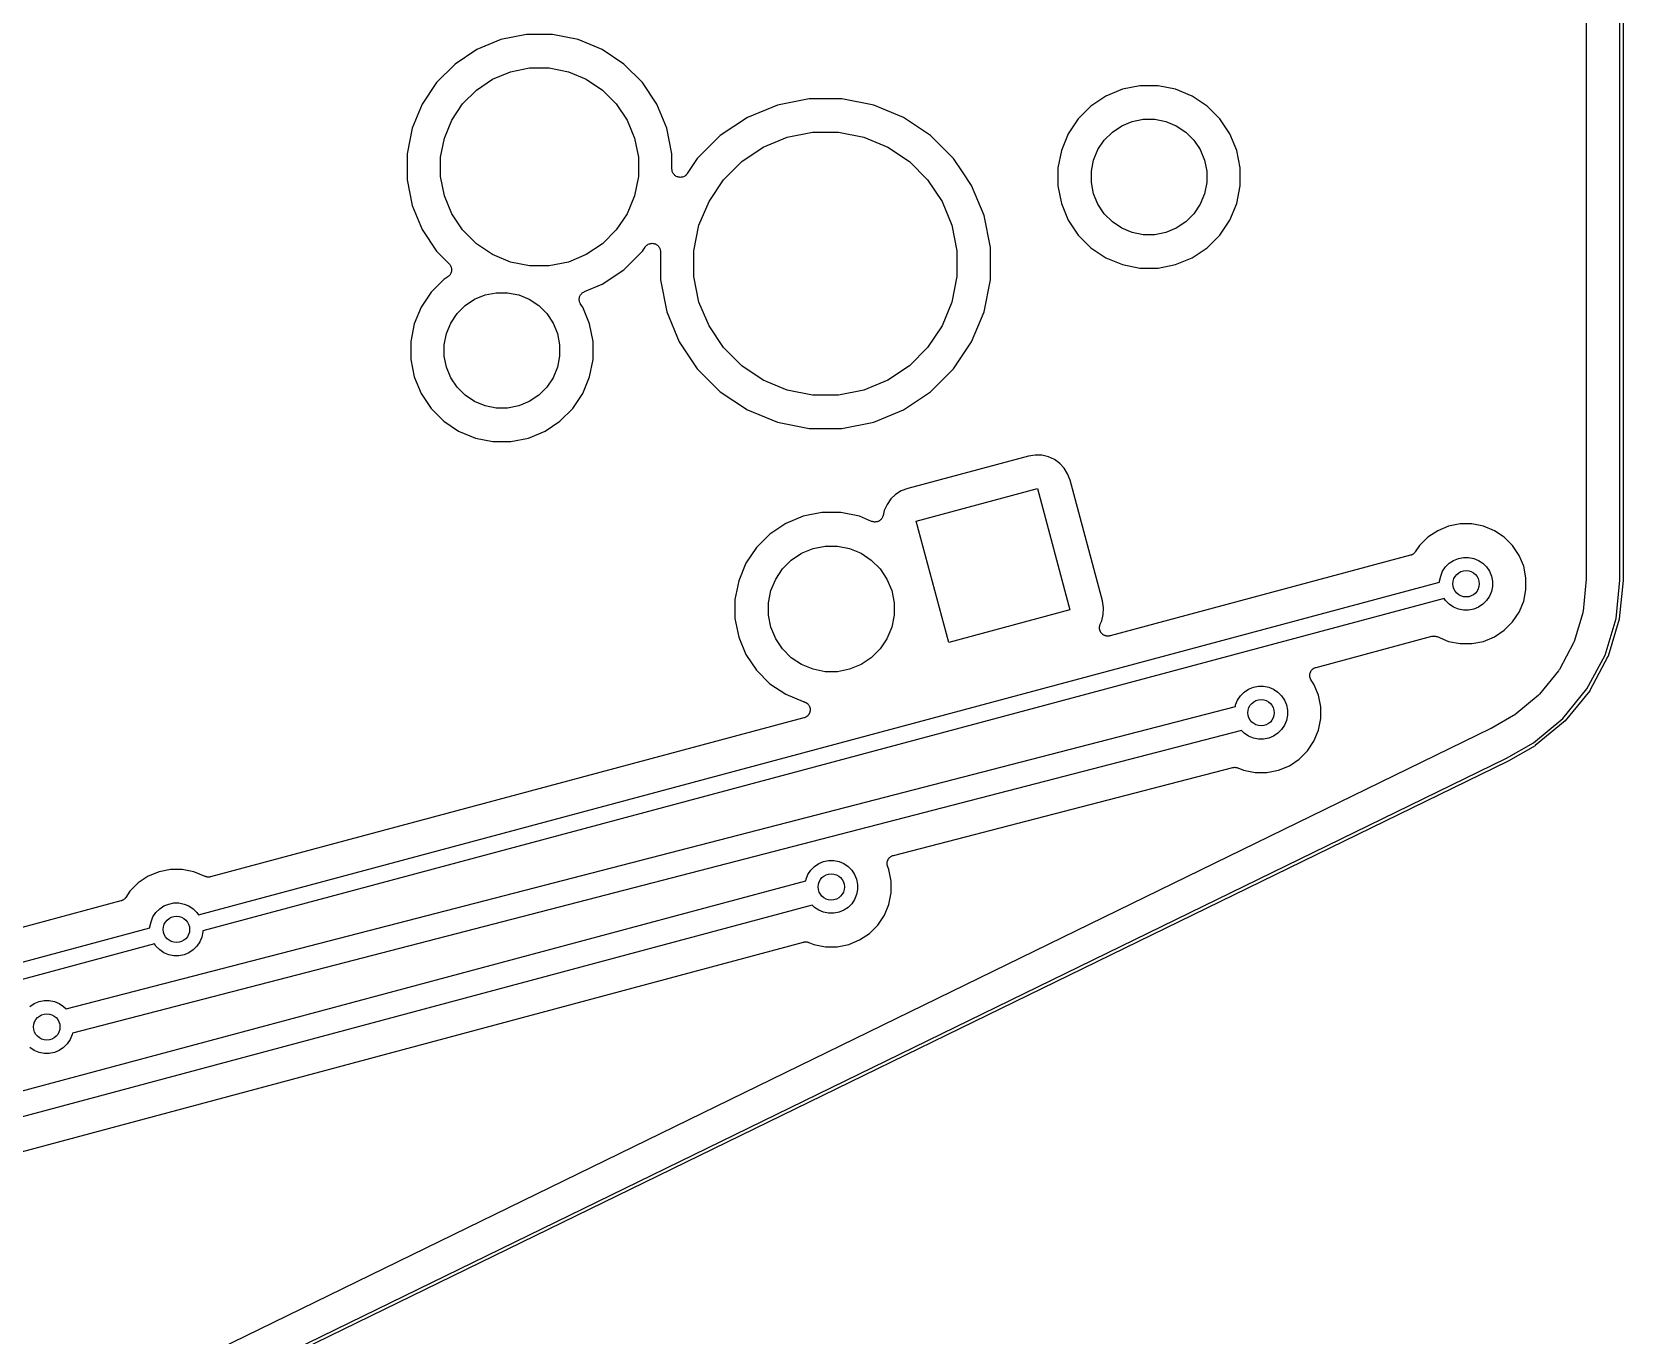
# Model space of a CAD drawing. Extents: x 0.5 to 11.2, y -6.4 to -1.8.
# Drawn here: x 10.249 to 11.199, y -4.604 to -3.826 of the extents above; entities that cross this region are included whole.
import ezdxf

# ---------------------------------------------------------------- set-up
doc = ezdxf.new("R2010")
doc.units = 0
doc.header["$MEASUREMENT"] = 0
doc.layers.add('BLACK', color=7, linetype='CONTINUOUS')

msp = doc.modelspace()

# ---------------------------------------------------------------- linework, layer by layer
at = {"layer": 'BLACK', "linetype": 'CONTINUOUS'}
for p, q in [((11.1771, -2.06749), (11.1771, -4.15216)), ((11.1971, -4.15338), (11.1971, -2.06693)), ((11.1991, -2.06688), (11.1991, -4.15348)), ((10.5443, -3.82755), (10.529, -3.83059)), ((10.5598, -3.82755), (10.5443, -3.82755)), ((10.5751, -3.83059), (10.5598, -3.82755)), ((10.5146, -3.83655), (10.5017, -3.8452)), ((10.529, -3.83059), (10.5146, -3.83655)), ((10.5895, -3.83655), (10.5751, -3.83059)), ((10.6024, -3.8452), (10.5895, -3.83655)), ((10.5017, -3.8452), (10.4906, -3.85621)), ((10.5348, -3.84982), (10.5462, -3.84755)), ((10.5462, -3.84755), (10.5579, -3.84755)), ((10.5579, -3.84755), (10.5693, -3.84982)), ((10.6135, -3.85621), (10.6024, -3.8452)), ((10.4906, -3.85621), (10.482, -3.86916)), ((10.5144, -3.86074), (10.5241, -3.85427)), ((10.5241, -3.85427), (10.5348, -3.84982)), ((10.5693, -3.84982), (10.58, -3.85427)), ((10.58, -3.85427), (10.5897, -3.86074)), ((10.6221, -3.86916), (10.6135, -3.85621)), ((10.5062, -3.86896), (10.5144, -3.86074)), ((10.5897, -3.86074), (10.5979, -3.86896)), ((10.7131, -3.86588), (10.6941, -3.86966)), ((10.7325, -3.86588), (10.7131, -3.86588)), ((10.7516, -3.86966), (10.7325, -3.86588)), ((10.8902, -3.86436), (10.8813, -3.87032)), ((10.9001, -3.86026), (10.8902, -3.86436)), ((10.9106, -3.85816), (10.9001, -3.86026)), ((10.9214, -3.85816), (10.9106, -3.85816)), ((10.9319, -3.86026), (10.9214, -3.85816)), ((10.9418, -3.86436), (10.9319, -3.86026)), ((10.9507, -3.87032), (10.9418, -3.86436)), ((10.482, -3.86916), (10.476, -3.88355)), ((10.4997, -3.87863), (10.5062, -3.86896)), ((10.5979, -3.86896), (10.6044, -3.87863)), ((10.6281, -3.88355), (10.6221, -3.86916)), ((10.6941, -3.86966), (10.6762, -3.87709)), ((10.7695, -3.87709), (10.7516, -3.86966)), ((10.8813, -3.87032), (10.8737, -3.8779)), ((10.9583, -3.8779), (10.9507, -3.87032)), ((10.476, -3.88355), (10.473, -3.89882)), ((10.4953, -3.88938), (10.4997, -3.87863)), ((10.6044, -3.87863), (10.6088, -3.88938)), ((10.6311, -3.89882), (10.6281, -3.88355)), ((10.6762, -3.87709), (10.66, -3.88787)), ((10.6999, -3.88889), (10.7151, -3.88588)), ((10.7151, -3.88588), (10.7306, -3.88588)), ((10.7306, -3.88588), (10.7457, -3.88889)), ((10.7856, -3.88787), (10.7695, -3.87709)), ((10.8737, -3.8779), (10.8678, -3.88682)), ((10.8893, -3.89065), (10.8941, -3.88586)), ((10.8941, -3.88586), (10.8997, -3.88209)), ((10.8997, -3.88209), (10.906, -3.87949)), ((10.906, -3.87949), (10.9126, -3.87816)), ((10.9126, -3.87816), (10.9194, -3.87816)), ((10.9194, -3.87816), (10.9261, -3.87949)), ((10.9261, -3.87949), (10.9323, -3.88209)), ((10.9323, -3.88209), (10.938, -3.88586)), ((10.938, -3.88586), (10.9428, -3.89065)), ((10.9643, -3.88682), (10.9583, -3.8779)), ((10.493, -3.90079), (10.4953, -3.88938)), ((10.6088, -3.88938), (10.6111, -3.90079)), ((10.66, -3.88787), (10.6463, -3.90159)), ((10.6728, -3.9034), (10.6856, -3.89481)), ((10.6856, -3.89481), (10.6999, -3.88889)), ((10.7457, -3.88889), (10.76, -3.89481)), ((10.76, -3.89481), (10.7729, -3.9034)), ((10.7993, -3.90159), (10.7856, -3.88787)), ((10.8678, -3.88682), (10.8637, -3.89673)), ((10.8855, -3.8963), (10.8893, -3.89065)), ((10.9428, -3.89065), (10.9465, -3.8963)), ((10.9684, -3.89673), (10.9643, -3.88682)), ((10.473, -3.89882), (10.473, -3.91439)), ((10.493, -3.91242), (10.493, -3.90079)), ((10.6111, -3.90079), (10.6111, -3.91242)), ((10.6311, -3.90786), (10.6311, -3.89882)), ((10.6463, -3.90159), (10.6403, -3.91064)), ((10.6619, -3.91434), (10.6728, -3.9034)), ((10.7729, -3.9034), (10.7838, -3.91434)), ((10.8046, -3.90953), (10.7993, -3.90159)), ((10.8637, -3.89673), (10.8616, -3.90725)), ((10.8816, -3.90922), (10.8829, -3.90257)), ((10.8829, -3.90257), (10.8855, -3.8963)), ((10.9465, -3.8963), (10.9491, -3.90257)), ((10.9491, -3.90257), (10.9505, -3.90922)), ((10.9705, -3.90725), (10.9684, -3.89673)), ((10.473, -3.91439), (10.476, -3.92967)), ((10.4953, -3.92383), (10.493, -3.91242)), ((10.6111, -3.91242), (10.6088, -3.92383)), ((10.6312, -3.90834), (10.6311, -3.90786)), ((10.6312, -3.90882), (10.6312, -3.90834)), ((10.6312, -3.90883), (10.6312, -3.90882)), ((10.6313, -3.90929), (10.6312, -3.90883)), ((10.6312, -3.90883), (10.6312, -3.90883)), ((10.6315, -3.90975), (10.6313, -3.90929)), ((10.6315, -3.90976), (10.6315, -3.90975)), ((10.6315, -3.90977), (10.6315, -3.90976)), ((10.6317, -3.91019), (10.6315, -3.90977)), ((10.6319, -3.91062), (10.6317, -3.91019)), ((10.6319, -3.91063), (10.6319, -3.91062)), ((10.6319, -3.91062), (10.6319, -3.91062)), ((10.6322, -3.911), (10.6319, -3.91063)), ((10.6326, -3.91138), (10.6322, -3.911)), ((10.6329, -3.91169), (10.6326, -3.91138)), ((10.6326, -3.91138), (10.6326, -3.91138)), ((10.6326, -3.91138), (10.6326, -3.91138)), ((10.6333, -3.912), (10.6329, -3.91169)), ((10.6333, -3.91201), (10.6333, -3.912)), ((10.6333, -3.912), (10.6333, -3.912)), ((10.6337, -3.91224), (10.6333, -3.91201)), ((10.6342, -3.91247), (10.6337, -3.91224)), ((10.6346, -3.91262), (10.6342, -3.91247)), ((10.6342, -3.91247), (10.6342, -3.91247)), ((10.6342, -3.91247), (10.6342, -3.91247)), ((10.6351, -3.91276), (10.6346, -3.91262)), ((10.6356, -3.91281), (10.6351, -3.91276)), ((10.6351, -3.91276), (10.6351, -3.91276)), ((10.6351, -3.91276), (10.6351, -3.91276)), ((10.6361, -3.91286), (10.6356, -3.91281)), ((10.6366, -3.91282), (10.6361, -3.91286)), ((10.6361, -3.91286), (10.6361, -3.91286)), ((10.6361, -3.91286), (10.6361, -3.91286)), ((10.637, -3.91278), (10.6366, -3.91282)), ((10.6375, -3.91264), (10.637, -3.91277)), ((10.637, -3.91277), (10.637, -3.91277)), ((10.637, -3.91277), (10.637, -3.91278)), ((10.638, -3.9125), (10.6375, -3.91264)), ((10.6384, -3.91227), (10.638, -3.9125)), ((10.638, -3.9125), (10.638, -3.9125)), ((10.638, -3.9125), (10.638, -3.9125)), ((10.6388, -3.91205), (10.6384, -3.91227)), ((10.6392, -3.91174), (10.6388, -3.91205)), ((10.6388, -3.91205), (10.6388, -3.91205)), ((10.6388, -3.91205), (10.6388, -3.91205)), ((10.6396, -3.91144), (10.6392, -3.91174)), ((10.6399, -3.91107), (10.6396, -3.91143)), ((10.6396, -3.91143), (10.6396, -3.91144)), ((10.6396, -3.91144), (10.6396, -3.91144)), ((10.6402, -3.9107), (10.6399, -3.91107)), ((10.6403, -3.91064), (10.6402, -3.91069)), ((10.6402, -3.91069), (10.6402, -3.91069)), ((10.6402, -3.91069), (10.6402, -3.91069)), ((10.6402, -3.91069), (10.6402, -3.9107)), ((10.6533, -3.92719), (10.6619, -3.91434)), ((10.7838, -3.91434), (10.7924, -3.92719)), ((10.8046, -3.90954), (10.8046, -3.90953)), ((10.8101, -3.91772), (10.8046, -3.90954)), ((10.8616, -3.90725), (10.8616, -3.91798)), ((10.8816, -3.91601), (10.8816, -3.90922)), ((10.9505, -3.90922), (10.9505, -3.91601)), ((10.9705, -3.91798), (10.9705, -3.90725)), ((10.4997, -3.93458), (10.4953, -3.92383)), ((10.6088, -3.92383), (10.6044, -3.93458)), ((10.8175, -3.93565), (10.8101, -3.91772)), ((10.8616, -3.91798), (10.8637, -3.9285)), ((10.8829, -3.92266), (10.8816, -3.91601)), ((10.8855, -3.92893), (10.8829, -3.92266)), ((10.9491, -3.92266), (10.9465, -3.92893)), ((10.9505, -3.91601), (10.9491, -3.92266)), ((10.9684, -3.9285), (10.9705, -3.91798)), ((10.476, -3.92967), (10.482, -3.94405)), ((10.6473, -3.94148), (10.6533, -3.92719)), ((10.7924, -3.92719), (10.7983, -3.94148)), ((10.8637, -3.9285), (10.8678, -3.9384)), ((10.8893, -3.93457), (10.8855, -3.92893)), ((10.9465, -3.92893), (10.9428, -3.93457)), ((10.9643, -3.9384), (10.9684, -3.9285)), ((10.5062, -3.94425), (10.4997, -3.93458)), ((10.6044, -3.93458), (10.5979, -3.94425)), ((10.6443, -3.95665), (10.6473, -3.94148)), ((10.7983, -3.94148), (10.8013, -3.95665)), ((10.8213, -3.95468), (10.8175, -3.93565)), ((10.8678, -3.9384), (10.8737, -3.94732)), ((10.8941, -3.93937), (10.8893, -3.93457)), ((10.8997, -3.94314), (10.8941, -3.93937)), ((10.938, -3.93937), (10.9323, -3.94314)), ((10.9428, -3.93457), (10.938, -3.93937)), ((10.9583, -3.94732), (10.9643, -3.9384)), ((10.482, -3.94405), (10.4906, -3.957)), ((10.5144, -3.95248), (10.5062, -3.94425)), ((10.5241, -3.95894), (10.5144, -3.95248)), ((10.5897, -3.95248), (10.58, -3.95894)), ((10.5979, -3.94425), (10.5897, -3.95248)), ((10.6175, -3.95258), (10.6179, -3.95245)), ((10.6179, -3.95245), (10.6184, -3.95231)), ((10.6184, -3.95231), (10.6189, -3.95227)), ((10.6184, -3.95231), (10.6184, -3.95231)), ((10.6184, -3.95231), (10.6184, -3.95231)), ((10.6189, -3.95227), (10.6194, -3.95222)), ((10.6194, -3.95222), (10.6194, -3.95223)), ((10.6194, -3.95223), (10.6194, -3.95223)), ((10.6194, -3.95223), (10.6199, -3.95228)), ((10.6199, -3.95228), (10.6203, -3.95233)), ((10.6203, -3.95233), (10.6203, -3.95233)), ((10.6203, -3.95233), (10.6203, -3.95233)), ((10.6203, -3.95233), (10.6208, -3.95247)), ((10.6208, -3.95247), (10.6213, -3.95262)), ((10.8737, -3.94732), (10.8813, -3.95491)), ((10.906, -3.94574), (10.8997, -3.94314)), ((10.9126, -3.94706), (10.906, -3.94574)), ((10.9194, -3.94706), (10.9126, -3.94706)), ((10.9261, -3.94574), (10.9194, -3.94706)), ((10.9323, -3.94314), (10.9261, -3.94574)), ((10.9507, -3.95491), (10.9583, -3.94732)), ((10.4906, -3.957), (10.4982, -3.96451)), ((10.5348, -3.96339), (10.5241, -3.95894)), ((10.58, -3.95894), (10.5693, -3.96339)), ((10.6024, -3.96801), (10.6135, -3.957)), ((10.6135, -3.957), (10.6152, -3.95445)), ((10.6152, -3.95439), (10.6155, -3.95401)), ((10.6152, -3.9544), (10.6152, -3.95439)), ((10.6152, -3.95445), (10.6152, -3.9544)), ((10.6152, -3.9544), (10.6152, -3.9544)), ((10.6152, -3.9544), (10.6152, -3.9544)), ((10.6155, -3.95401), (10.6158, -3.95365)), ((10.6158, -3.95364), (10.6162, -3.95334)), ((10.6158, -3.95365), (10.6158, -3.95364)), ((10.6158, -3.95365), (10.6158, -3.95365)), ((10.6162, -3.95334), (10.6166, -3.95304)), ((10.6166, -3.95303), (10.617, -3.95281)), ((10.6166, -3.95304), (10.6166, -3.95303)), ((10.6166, -3.95304), (10.6166, -3.95304)), ((10.617, -3.95281), (10.6175, -3.95259)), ((10.6175, -3.95259), (10.6175, -3.95258)), ((10.6175, -3.95259), (10.6175, -3.95259)), ((10.6213, -3.95262), (10.6213, -3.95262)), ((10.6213, -3.95262), (10.6213, -3.95262)), ((10.6213, -3.95262), (10.6217, -3.95285)), ((10.6217, -3.95285), (10.6221, -3.95308)), ((10.6221, -3.95308), (10.6221, -3.95308)), ((10.6221, -3.95308), (10.6221, -3.95309)), ((10.6221, -3.95309), (10.6225, -3.95339)), ((10.6225, -3.95339), (10.6229, -3.9537)), ((10.6229, -3.9537), (10.6229, -3.95371)), ((10.6229, -3.95371), (10.6229, -3.95371)), ((10.6229, -3.95371), (10.6232, -3.95408)), ((10.6232, -3.95408), (10.6235, -3.95446)), ((10.6235, -3.95446), (10.6235, -3.95446)), ((10.6235, -3.95446), (10.6235, -3.95447)), ((10.6235, -3.95447), (10.6237, -3.95489)), ((10.6237, -3.95489), (10.6239, -3.95532)), ((10.6239, -3.95532), (10.624, -3.95533)), ((10.624, -3.95533), (10.624, -3.95533)), ((10.624, -3.95533), (10.6241, -3.95579)), ((10.6241, -3.95579), (10.6242, -3.95625)), ((10.6242, -3.95625), (10.6242, -3.95626)), ((10.6242, -3.95626), (10.6242, -3.95627)), ((10.6242, -3.95627), (10.6243, -3.95675)), ((10.6243, -3.95675), (10.6243, -3.95722)), ((10.6243, -3.95722), (10.6243, -3.97408)), ((10.6443, -3.97211), (10.6443, -3.95665)), ((10.8013, -3.95665), (10.8013, -3.97211)), ((10.8213, -3.97408), (10.8213, -3.95468)), ((10.8813, -3.95491), (10.8902, -3.96087)), ((10.8902, -3.96087), (10.9001, -3.96497)), ((10.9319, -3.96497), (10.9418, -3.96087)), ((10.9418, -3.96087), (10.9507, -3.95491)), ((10.4982, -3.96451), (10.4982, -3.96454)), ((10.4982, -3.96454), (10.4982, -3.96454)), ((10.4982, -3.96454), (10.4982, -3.96454)), ((10.4982, -3.96454), (10.4982, -3.96456)), ((10.4982, -3.96456), (10.4985, -3.96493)), ((10.4985, -3.97121), (10.4982, -3.97158)), ((10.4985, -3.96493), (10.4988, -3.96529)), ((10.4988, -3.97085), (10.4985, -3.97121)), ((10.4988, -3.96529), (10.4988, -3.96531)), ((10.4988, -3.96531), (10.4988, -3.96532)), ((10.4988, -3.96532), (10.499, -3.96574)), ((10.499, -3.97041), (10.4988, -3.97083)), ((10.4988, -3.97083), (10.4988, -3.97084)), ((10.4988, -3.97084), (10.4988, -3.97085)), ((10.499, -3.96574), (10.4992, -3.96616)), ((10.4992, -3.97), (10.499, -3.97041)), ((10.4992, -3.96616), (10.4993, -3.96617)), ((10.4994, -3.96951), (10.4992, -3.96997)), ((10.4992, -3.96997), (10.4992, -3.96998)), ((10.4992, -3.96998), (10.4992, -3.97)), ((10.4993, -3.96617), (10.4993, -3.96619)), ((10.4993, -3.96619), (10.4994, -3.96664)), ((10.4994, -3.96664), (10.4995, -3.96709)), ((10.4995, -3.96907), (10.4994, -3.96951)), ((10.4995, -3.96709), (10.4995, -3.96711)), ((10.4995, -3.96711), (10.4995, -3.96712)), ((10.4995, -3.96712), (10.4996, -3.96759)), ((10.4996, -3.96856), (10.4995, -3.96904)), ((10.4995, -3.96904), (10.4995, -3.96905)), ((10.4995, -3.96905), (10.4995, -3.96907)), ((10.4996, -3.96759), (10.4996, -3.96807)), ((10.4996, -3.96807), (10.4996, -3.96808)), ((10.4996, -3.96808), (10.4996, -3.9681)), ((10.4996, -3.9681), (10.4996, -3.96856)), ((10.5462, -3.96566), (10.5348, -3.96339)), ((10.5579, -3.96566), (10.5462, -3.96566)), ((10.5693, -3.96339), (10.5579, -3.96566)), ((10.5895, -3.97667), (10.6024, -3.96801)), ((10.9001, -3.96497), (10.9106, -3.96706)), ((10.9106, -3.96706), (10.9214, -3.96706)), ((10.9214, -3.96706), (10.9319, -3.96497)), ((10.4949, -3.97385), (10.4873, -3.98143)), ((10.4974, -3.9722), (10.4949, -3.97385)), ((10.4978, -3.9719), (10.4974, -3.9722)), ((10.4981, -3.9716), (10.4978, -3.9719)), ((10.4982, -3.97158), (10.4981, -3.97159)), ((10.4981, -3.97159), (10.4981, -3.9716)), ((10.5785, -3.98129), (10.5789, -3.98107)), ((10.5789, -3.98107), (10.5895, -3.97667)), ((10.6243, -3.97408), (10.6281, -3.99311)), ((10.6473, -3.98727), (10.6443, -3.97211)), ((10.8013, -3.97211), (10.7983, -3.98727)), ((10.8175, -3.99311), (10.8213, -3.97408)), ((10.4814, -3.99035), (10.4773, -4.00026)), ((10.4873, -3.98143), (10.4814, -3.99035)), ((10.5029, -3.99418), (10.5077, -3.98938)), ((10.5077, -3.98938), (10.5133, -3.98561)), ((10.5133, -3.98561), (10.5196, -3.98302)), ((10.5196, -3.98302), (10.5262, -3.98169)), ((10.5262, -3.98169), (10.533, -3.98169)), ((10.533, -3.98169), (10.5397, -3.98302)), ((10.5397, -3.98302), (10.546, -3.98561)), ((10.546, -3.98561), (10.5516, -3.98938)), ((10.5516, -3.98938), (10.5564, -3.99418)), ((10.5758, -3.98516), (10.5759, -3.98469)), ((10.5758, -3.98563), (10.5758, -3.98516)), ((10.5758, -3.98564), (10.5758, -3.98563)), ((10.5758, -3.98566), (10.5758, -3.98564)), ((10.5758, -3.98613), (10.5758, -3.98566)), ((10.5759, -3.9866), (10.5758, -3.98613)), ((10.5759, -3.98466), (10.576, -3.98421)), ((10.5759, -3.98467), (10.5759, -3.98466)), ((10.5759, -3.98469), (10.5759, -3.98467)), ((10.5759, -3.98662), (10.5759, -3.9866)), ((10.5759, -3.98663), (10.5759, -3.98662)), ((10.576, -3.98708), (10.5759, -3.98663)), ((10.576, -3.98421), (10.5762, -3.98376)), ((10.5761, -3.98754), (10.576, -3.98708)), ((10.5762, -3.98755), (10.5761, -3.98754)), ((10.5762, -3.98373), (10.5764, -3.98332)), ((10.5762, -3.98374), (10.5762, -3.98373)), ((10.5762, -3.98376), (10.5762, -3.98374)), ((10.5762, -3.98757), (10.5762, -3.98755)), ((10.5764, -3.98798), (10.5762, -3.98757)), ((10.5764, -3.98332), (10.5766, -3.9829)), ((10.5766, -3.98841), (10.5764, -3.98798)), ((10.5766, -3.98289), (10.5767, -3.98287)), ((10.5766, -3.9829), (10.5766, -3.98289)), ((10.5766, -3.98843), (10.5766, -3.98841)), ((10.5766, -3.98846), (10.5766, -3.98843)), ((10.5766, -3.98843), (10.5766, -3.98843)), ((10.5766, -3.98843), (10.5766, -3.98843)), ((10.5779, -3.99035), (10.5766, -3.98846)), ((10.5767, -3.98287), (10.577, -3.98251)), ((10.577, -3.98251), (10.5773, -3.98214)), ((10.5773, -3.98212), (10.5776, -3.98183)), ((10.5773, -3.98213), (10.5773, -3.98212)), ((10.5773, -3.98214), (10.5773, -3.98213)), ((10.5776, -3.98183), (10.578, -3.98153)), ((10.582, -4.00026), (10.5779, -3.99035)), ((10.578, -3.98151), (10.5785, -3.98129)), ((10.578, -3.98152), (10.578, -3.98151)), ((10.578, -3.98153), (10.578, -3.98152)), ((10.6533, -4.00156), (10.6473, -3.98727)), ((10.7983, -3.98727), (10.7924, -4.00156)), ((10.4965, -4.00609), (10.4991, -3.99982)), ((10.4991, -3.99982), (10.5029, -3.99418)), ((10.5564, -3.99418), (10.5602, -3.99982)), ((10.5602, -3.99982), (10.5628, -4.00609)), ((10.6281, -3.99311), (10.6355, -4.01103)), ((10.8101, -4.01103), (10.8175, -3.99311)), ((10.4773, -4.00026), (10.4752, -4.01078)), ((10.4952, -4.01275), (10.4965, -4.00609)), ((10.5628, -4.00609), (10.5641, -4.01275)), ((10.5841, -4.01078), (10.582, -4.00026)), ((10.6619, -4.01442), (10.6533, -4.00156)), ((10.7924, -4.00156), (10.7838, -4.01442)), ((10.4752, -4.01078), (10.4752, -4.0215)), ((10.4952, -4.01953), (10.4952, -4.01275)), ((10.5641, -4.01275), (10.5641, -4.01953)), ((10.5841, -4.0215), (10.5841, -4.01078)), ((10.6355, -4.01103), (10.6463, -4.02717)), ((10.6728, -4.02535), (10.6619, -4.01442)), ((10.7838, -4.01442), (10.7729, -4.02535)), ((10.7993, -4.02717), (10.8101, -4.01103)), ((10.4752, -4.0215), (10.4773, -4.03202)), ((10.4965, -4.02619), (10.4952, -4.01953)), ((10.4991, -4.03246), (10.4965, -4.02619)), ((10.5628, -4.02619), (10.5602, -4.03246)), ((10.5641, -4.01953), (10.5628, -4.02619)), ((10.582, -4.03202), (10.5841, -4.0215)), ((10.6463, -4.02717), (10.66, -4.04089)), ((10.6856, -4.03394), (10.6728, -4.02535)), ((10.7729, -4.02535), (10.76, -4.03394)), ((10.7856, -4.04089), (10.7993, -4.02717)), ((10.4773, -4.03202), (10.4814, -4.04193)), ((10.5029, -4.0381), (10.4991, -4.03246)), ((10.5602, -4.03246), (10.5564, -4.0381)), ((10.5779, -4.04193), (10.582, -4.03202)), ((10.6999, -4.03986), (10.6856, -4.03394)), ((10.76, -4.03394), (10.7457, -4.03986)), ((10.4814, -4.04193), (10.4873, -4.05085)), ((10.5077, -4.0429), (10.5029, -4.0381)), ((10.5133, -4.04667), (10.5077, -4.0429)), ((10.5196, -4.04927), (10.5133, -4.04667)), ((10.546, -4.04667), (10.5397, -4.04927)), ((10.5516, -4.0429), (10.546, -4.04667)), ((10.5564, -4.0381), (10.5516, -4.0429)), ((10.5719, -4.05085), (10.5779, -4.04193)), ((10.66, -4.04089), (10.6762, -4.05167)), ((10.7151, -4.04288), (10.6999, -4.03986)), ((10.7306, -4.04288), (10.7151, -4.04288)), ((10.7457, -4.03986), (10.7306, -4.04288)), ((10.7695, -4.05167), (10.7856, -4.04089)), ((10.4873, -4.05085), (10.4949, -4.05843)), ((10.5262, -4.05059), (10.5196, -4.04927)), ((10.533, -4.05059), (10.5262, -4.05059)), ((10.5397, -4.04927), (10.533, -4.05059)), ((10.5643, -4.05843), (10.5719, -4.05085)), ((10.6762, -4.05167), (10.6941, -4.05909)), ((10.7516, -4.05909), (10.7695, -4.05167)), ((10.4949, -4.05843), (10.5038, -4.06439)), ((10.5038, -4.06439), (10.5138, -4.0685)), ((10.5455, -4.0685), (10.5554, -4.06439)), ((10.5554, -4.06439), (10.5643, -4.05843)), ((10.6941, -4.05909), (10.7131, -4.06288)), ((10.7131, -4.06288), (10.7325, -4.06288)), ((10.7325, -4.06288), (10.7516, -4.05909)), ((10.5138, -4.0685), (10.5243, -4.07059)), ((10.5243, -4.07059), (10.535, -4.07059)), ((10.535, -4.07059), (10.5455, -4.0685)), ((10.844, -4.07932), (10.772, -4.09861)), ((10.8481, -4.07864), (10.844, -4.07932)), ((10.852, -4.07877), (10.8481, -4.07864)), ((10.8559, -4.07966), (10.852, -4.07877)), ((10.8595, -4.08129), (10.8559, -4.07966)), ((10.8627, -4.08358), (10.8595, -4.08129)), ((10.8653, -4.08646), (10.8627, -4.08358)), ((10.8674, -4.0898), (10.8653, -4.08646)), ((10.8689, -4.09372), (10.8674, -4.0898)), ((10.8882, -4.16569), (10.8689, -4.09372)), ((10.7647, -4.10216), (10.7618, -4.10485)), ((10.7681, -4.10008), (10.7647, -4.10216)), ((10.772, -4.09861), (10.7681, -4.10008)), ((10.777, -4.1181), (10.8494, -4.09869)), ((10.8494, -4.09869), (10.8688, -4.17114)), ((10.7206, -4.113), (10.7095, -4.11521)), ((10.732, -4.113), (10.7206, -4.113)), ((10.7431, -4.11521), (10.732, -4.113)), ((10.7579, -4.11164), (10.7572, -4.11477)), ((10.7596, -4.10806), (10.7579, -4.11164)), ((10.7618, -4.10485), (10.7596, -4.10806)), ((10.6991, -4.11955), (10.6896, -4.12584)), ((10.7095, -4.11521), (10.6991, -4.11955)), ((10.7504, -4.11826), (10.7431, -4.11521)), ((10.7508, -4.11837), (10.7504, -4.11826)), ((10.7512, -4.1185), (10.7508, -4.11837)), ((10.7513, -4.11851), (10.7512, -4.1185)), ((10.7513, -4.11854), (10.7513, -4.11851)), ((10.7517, -4.11858), (10.7513, -4.11854)), ((10.7521, -4.11863), (10.7517, -4.11858)), ((10.7522, -4.11863), (10.7521, -4.11863)), ((10.7523, -4.11864), (10.7522, -4.11863)), ((10.7527, -4.1186), (10.7523, -4.11864)), ((10.7531, -4.11858), (10.7527, -4.1186)), ((10.7532, -4.11855), (10.7531, -4.11858)), ((10.7533, -4.11854), (10.7532, -4.11855)), ((10.7537, -4.11843), (10.7533, -4.11854)), ((10.754, -4.11833), (10.7537, -4.11843)), ((10.7541, -4.11829), (10.754, -4.11833)), ((10.7542, -4.11826), (10.7541, -4.11829)), ((10.7546, -4.11808), (10.7542, -4.11826)), ((10.7549, -4.11791), (10.7546, -4.11808)), ((10.755, -4.11785), (10.7549, -4.11791)), ((10.7551, -4.11781), (10.755, -4.11785)), ((10.7554, -4.11756), (10.7551, -4.11781)), ((10.7557, -4.11733), (10.7554, -4.11756)), ((10.7558, -4.11725), (10.7557, -4.11733)), ((10.7561, -4.11689), (10.7558, -4.11719)), ((10.7558, -4.11719), (10.7558, -4.11725)), ((10.7564, -4.1166), (10.7561, -4.11689)), ((10.7565, -4.11644), (10.7564, -4.11652)), ((10.7564, -4.11652), (10.7564, -4.1166)), ((10.7567, -4.1161), (10.7565, -4.11644)), ((10.7569, -4.11576), (10.7567, -4.1161)), ((10.7571, -4.11521), (10.7569, -4.11558)), ((10.7569, -4.11558), (10.7569, -4.11567)), ((10.7569, -4.11567), (10.7569, -4.11576)), ((10.7572, -4.11484), (10.7571, -4.11521)), ((10.7572, -4.11477), (10.7572, -4.11484)), ((10.7964, -4.19055), (10.777, -4.1181)), ((11.0949, -4.12112), (11.0884, -4.12382)), ((11.1018, -4.11975), (11.0949, -4.12112)), ((11.1088, -4.11975), (11.1018, -4.11975)), ((11.1157, -4.12112), (11.1088, -4.11975)), ((11.1222, -4.12382), (11.1157, -4.12112)), ((10.6896, -4.12584), (10.6816, -4.13385)), ((10.7154, -4.13444), (10.7226, -4.133)), ((10.7226, -4.133), (10.73, -4.133)), ((10.73, -4.133), (10.7372, -4.13444)), ((11.0775, -4.13271), (11.075, -4.13644)), ((11.0825, -4.12773), (11.0775, -4.13271)), ((11.0884, -4.12382), (11.0825, -4.12773)), ((11.1281, -4.12773), (11.1222, -4.12382)), ((11.1331, -4.13271), (11.1281, -4.12773)), ((11.137, -4.13856), (11.1331, -4.13271)), ((10.6816, -4.13385), (10.6753, -4.14327)), ((10.6972, -4.1466), (10.7024, -4.14138)), ((10.7024, -4.14138), (10.7085, -4.13727)), ((10.7085, -4.13727), (10.7154, -4.13444)), ((10.7372, -4.13444), (10.7441, -4.13727)), ((10.7441, -4.13727), (10.7502, -4.14138)), ((10.7502, -4.14138), (10.7554, -4.1466)), ((11.0722, -4.13849), (10.8928, -4.18656)), ((11.0725, -4.13838), (11.0722, -4.13849)), ((11.0727, -4.1383), (11.0725, -4.13838)), ((11.0729, -4.13821), (11.0727, -4.1383)), ((11.0731, -4.13815), (11.0729, -4.13821)), ((11.0733, -4.13799), (11.0731, -4.13815)), ((11.0736, -4.13785), (11.0733, -4.13799)), ((11.0738, -4.13773), (11.0736, -4.13785)), ((11.0739, -4.13763), (11.0738, -4.13773)), ((11.0741, -4.13743), (11.0739, -4.13763)), ((11.0744, -4.13724), (11.0741, -4.13743)), ((11.0745, -4.1371), (11.0744, -4.13724)), ((11.0746, -4.13697), (11.0745, -4.1371)), ((11.0748, -4.13672), (11.0746, -4.13697)), ((11.075, -4.13649), (11.0748, -4.13672)), ((11.075, -4.13644), (11.075, -4.13649)), ((11.0953, -4.14326), (11.0978, -4.14154)), ((11.0978, -4.14154), (11.1007, -4.14035)), ((11.1007, -4.14035), (11.1037, -4.13975)), ((11.1037, -4.13975), (11.1068, -4.13975)), ((11.1068, -4.13975), (11.1099, -4.14035)), ((11.1099, -4.14035), (11.1128, -4.14154)), ((11.1128, -4.14154), (11.1153, -4.14326)), ((11.1397, -4.14507), (11.137, -4.13856)), ((10.6753, -4.14327), (10.671, -4.15373)), ((10.6931, -4.15274), (10.6972, -4.1466)), ((10.7554, -4.1466), (10.7595, -4.15274)), ((11.0895, -4.15394), (11.0902, -4.1509)), ((11.0902, -4.1509), (11.0913, -4.14804)), ((11.0913, -4.14804), (11.0931, -4.14546)), ((11.0931, -4.14546), (11.0953, -4.14326)), ((11.1153, -4.14326), (11.1175, -4.14546)), ((11.1175, -4.14546), (11.1193, -4.14804)), ((11.1193, -4.14804), (11.1204, -4.1509)), ((11.1204, -4.1509), (11.121, -4.15394)), ((11.141, -4.15197), (11.1397, -4.14507)), ((11.141, -4.15902), (11.141, -4.15197)), ((10.3484, -4.35312), (11.0895, -4.15454)), ((10.671, -4.15373), (10.6688, -4.16484)), ((10.6888, -4.16681), (10.6902, -4.15956)), ((10.6902, -4.15956), (10.6931, -4.15274)), ((10.7595, -4.15274), (10.7624, -4.15956)), ((10.7624, -4.15956), (10.7638, -4.16681)), ((11.0895, -4.15454), (11.0895, -4.15394)), ((11.1204, -4.16009), (11.1193, -4.16295)), ((11.121, -4.15705), (11.1204, -4.16009)), ((11.121, -4.15394), (11.121, -4.15705)), ((11.1397, -4.16592), (11.141, -4.15902)), ((11.1771, -4.15265), (11.1752, -4.17179)), ((11.1771, -4.15216), (11.1771, -4.15223)), ((11.1771, -4.15223), (11.1771, -4.15244)), ((11.1771, -4.15244), (11.1771, -4.15265)), ((11.1949, -4.17618), (11.1971, -4.15338)), ((11.1991, -4.15353), (11.1968, -4.17647)), ((11.1991, -4.15348), (11.1991, -4.15352)), ((11.1991, -4.15352), (11.1991, -4.15353)), ((11.0922, -4.16419), (10.351, -4.36277)), ((10.6688, -4.16484), (10.6688, -4.17617)), ((10.6888, -4.1742), (10.6888, -4.16681)), ((10.7638, -4.16681), (10.7638, -4.1742)), ((10.8889, -4.16982), (10.8882, -4.16569)), ((10.8887, -4.17376), (10.8889, -4.16982)), ((11.0931, -4.16553), (11.0922, -4.16419)), ((11.0953, -4.16773), (11.0931, -4.16553)), ((11.0978, -4.16945), (11.0953, -4.16773)), ((11.1007, -4.17064), (11.0978, -4.16945)), ((11.1037, -4.17124), (11.1007, -4.17064)), ((11.1099, -4.17064), (11.1068, -4.17124)), ((11.1128, -4.16945), (11.1099, -4.17064)), ((11.1153, -4.16773), (11.1128, -4.16945)), ((11.1175, -4.16553), (11.1153, -4.16773)), ((11.1193, -4.16295), (11.1175, -4.16553)), ((11.137, -4.17243), (11.1397, -4.16592)), ((10.6688, -4.17617), (10.671, -4.18728)), ((10.6902, -4.18144), (10.6888, -4.1742)), ((10.7638, -4.1742), (10.7624, -4.18144)), ((10.8688, -4.17114), (10.7964, -4.19055)), ((10.8866, -4.1806), (10.8867, -4.18035)), ((10.8866, -4.18083), (10.8866, -4.1806)), ((10.8867, -4.18011), (10.8868, -4.17989)), ((10.8867, -4.18035), (10.8867, -4.18011)), ((10.8868, -4.17989), (10.8869, -4.17967)), ((10.8869, -4.17967), (10.8878, -4.1776)), ((10.8878, -4.1776), (10.8887, -4.17376)), ((11.1068, -4.17124), (11.1037, -4.17124)), ((11.1281, -4.18326), (11.1331, -4.17828)), ((11.1331, -4.17828), (11.137, -4.17243)), ((11.175, -4.17274), (11.1698, -4.18993)), ((11.1751, -4.1723), (11.175, -4.17274)), ((11.1752, -4.17186), (11.1751, -4.1723)), ((11.1752, -4.17179), (11.1752, -4.17186)), ((11.1883, -4.19806), (11.1949, -4.17618)), ((11.1968, -4.17665), (11.1901, -4.19872)), ((11.1968, -4.17647), (11.1968, -4.17648)), ((11.1968, -4.17648), (11.1968, -4.17657)), ((11.1968, -4.17657), (11.1968, -4.17665)), ((10.671, -4.18728), (10.6753, -4.19774)), ((10.6931, -4.18827), (10.6902, -4.18144)), ((10.6972, -4.19441), (10.6931, -4.18827)), ((10.7595, -4.18827), (10.7554, -4.19441)), ((10.7624, -4.18144), (10.7595, -4.18827)), ((10.8865, -4.18106), (10.8866, -4.18083)), ((10.8865, -4.18131), (10.8865, -4.18106)), ((10.8865, -4.18156), (10.8865, -4.18131)), ((10.8865, -4.1818), (10.8865, -4.18156)), ((10.8865, -4.18203), (10.8865, -4.1818)), ((10.8865, -4.18228), (10.8865, -4.18203)), ((10.8865, -4.18254), (10.8865, -4.18228)), ((10.8866, -4.18276), (10.8865, -4.18254)), ((10.8866, -4.18299), (10.8866, -4.18276)), ((10.8867, -4.18323), (10.8866, -4.18299)), ((10.8868, -4.18348), (10.8867, -4.18323)), ((10.8869, -4.18369), (10.8868, -4.18348)), ((10.887, -4.18391), (10.8869, -4.18369)), ((10.8871, -4.18413), (10.887, -4.18391)), ((10.8872, -4.18436), (10.8871, -4.18413)), ((10.8873, -4.18454), (10.8872, -4.18436)), ((10.8875, -4.18474), (10.8873, -4.18454)), ((10.8876, -4.18493), (10.8875, -4.18474)), ((10.8878, -4.18513), (10.8876, -4.18493)), ((10.888, -4.18529), (10.8878, -4.18513)), ((10.8881, -4.18546), (10.888, -4.18529)), ((10.8883, -4.18561), (10.8881, -4.18546)), ((10.8885, -4.18578), (10.8883, -4.18561)), ((10.8887, -4.1859), (10.8885, -4.18578)), ((10.8889, -4.18604), (10.8887, -4.1859)), ((10.8891, -4.18615), (10.8889, -4.18604)), ((10.8894, -4.18627), (10.8891, -4.18615)), ((10.8896, -4.18635), (10.8894, -4.18627)), ((10.8898, -4.18645), (10.8896, -4.18635)), ((10.89, -4.18651), (10.8898, -4.18645)), ((10.8903, -4.18659), (10.89, -4.18651)), ((10.8905, -4.18663), (10.8903, -4.18659)), ((10.8907, -4.18668), (10.8905, -4.18663)), ((10.891, -4.1867), (10.8907, -4.18668)), ((10.8913, -4.18673), (10.891, -4.1867)), ((10.8915, -4.18672), (10.8913, -4.18673)), ((10.8917, -4.18673), (10.8915, -4.18672)), ((10.892, -4.18669), (10.8917, -4.18673)), ((10.8922, -4.18668), (10.892, -4.18669)), ((10.8925, -4.18662), (10.8922, -4.18668)), ((10.8927, -4.18658), (10.8925, -4.18662)), ((10.8928, -4.18656), (10.8927, -4.18658)), ((11.0157, -4.20538), (11.0849, -4.18685)), ((11.0849, -4.18683), (11.0851, -4.18681)), ((11.0849, -4.18685), (11.0849, -4.18683)), ((11.0851, -4.18681), (11.0852, -4.18677)), ((11.0852, -4.18677), (11.0856, -4.18674)), ((11.0856, -4.18674), (11.0859, -4.18669)), ((11.0859, -4.18669), (11.086, -4.18669)), ((11.086, -4.18669), (11.0862, -4.18668)), ((11.0862, -4.18668), (11.0865, -4.18671)), ((11.0865, -4.18671), (11.0869, -4.18673)), ((11.0869, -4.18673), (11.087, -4.18676)), ((11.087, -4.18676), (11.0871, -4.18678)), ((11.0871, -4.18678), (11.0875, -4.18688)), ((11.0875, -4.18688), (11.0878, -4.18696)), ((11.0878, -4.18696), (11.088, -4.18702)), ((11.088, -4.18702), (11.0881, -4.18706)), ((11.0881, -4.18706), (11.0949, -4.18987)), ((11.0949, -4.18987), (11.1018, -4.19124)), ((11.1088, -4.19124), (11.1157, -4.18987)), ((11.1157, -4.18987), (11.1222, -4.18717)), ((11.1222, -4.18717), (11.1281, -4.18326)), ((11.1698, -4.19), (11.1696, -4.19042)), ((11.1698, -4.18993), (11.1698, -4.19)), ((10.6753, -4.19774), (10.6816, -4.20716)), ((10.7024, -4.19963), (10.6972, -4.19441)), ((10.7554, -4.19441), (10.7502, -4.19963)), ((11.1018, -4.19124), (11.1088, -4.19124)), ((11.1694, -4.19084), (11.161, -4.20669)), ((11.1696, -4.19042), (11.1694, -4.19084)), ((11.1775, -4.21824), (11.1883, -4.19806)), ((11.19, -4.1989), (11.1792, -4.21925)), ((11.1901, -4.19882), (11.19, -4.1989)), ((11.1901, -4.19872), (11.1901, -4.19874)), ((11.1901, -4.19874), (11.1901, -4.19882)), ((10.6816, -4.20716), (10.6896, -4.21517)), ((10.7085, -4.20374), (10.7024, -4.19963)), ((10.7154, -4.20656), (10.7085, -4.20374)), ((10.7226, -4.208), (10.7154, -4.20656)), ((10.73, -4.208), (10.7226, -4.208)), ((10.7372, -4.20656), (10.73, -4.208)), ((10.7441, -4.20374), (10.7372, -4.20656)), ((10.7502, -4.19963), (10.7441, -4.20374)), ((11.0121, -4.20918), (11.0122, -4.20889)), ((11.0122, -4.20889), (11.0123, -4.20858)), ((11.0123, -4.20858), (11.0124, -4.20842)), ((11.0124, -4.20825), (11.0126, -4.20798)), ((11.0124, -4.20842), (11.0124, -4.20825)), ((11.0126, -4.20798), (11.0127, -4.20769)), ((11.0127, -4.20769), (11.0128, -4.20755)), ((11.0128, -4.20755), (11.0129, -4.2074)), ((11.0129, -4.2074), (11.0131, -4.20716)), ((11.0131, -4.20716), (11.0133, -4.2069)), ((11.0133, -4.2069), (11.0134, -4.20678)), ((11.0134, -4.20678), (11.0135, -4.20665)), ((11.0135, -4.20665), (11.0137, -4.20645)), ((11.0137, -4.20645), (11.014, -4.20624)), ((11.014, -4.20624), (11.0141, -4.20614)), ((11.0141, -4.20614), (11.0143, -4.20603)), ((11.0143, -4.20603), (11.0145, -4.20589)), ((11.0145, -4.20589), (11.0148, -4.20572)), ((11.0148, -4.20572), (11.015, -4.20566)), ((11.015, -4.20566), (11.0151, -4.20558)), ((11.0151, -4.20558), (11.0154, -4.20549)), ((11.0154, -4.20549), (11.0157, -4.20538)), ((11.1605, -4.2075), (11.1491, -4.22142)), ((11.1607, -4.20713), (11.1605, -4.2075)), ((11.161, -4.20675), (11.1607, -4.20713)), ((11.161, -4.20669), (11.161, -4.20675)), ((10.6896, -4.21517), (10.6991, -4.22146)), ((10.9728, -4.22021), (10.9754, -4.21849)), ((10.9754, -4.21849), (10.9783, -4.2173)), ((10.9783, -4.2173), (10.9813, -4.2167)), ((10.9813, -4.2167), (10.9844, -4.2167)), ((10.9844, -4.2167), (10.9875, -4.2173)), ((10.9875, -4.2173), (10.9903, -4.21849)), ((10.9903, -4.21849), (10.9929, -4.22021)), ((11.012, -4.20984), (11.0121, -4.20953)), ((11.012, -4.21015), (11.012, -4.20984)), ((11.012, -4.21033), (11.012, -4.21015)), ((11.012, -4.21051), (11.012, -4.21033)), ((11.0121, -4.21081), (11.012, -4.21051)), ((11.0121, -4.20936), (11.0121, -4.20918)), ((11.0121, -4.20953), (11.0121, -4.20936)), ((11.0121, -4.21112), (11.0121, -4.21081)), ((11.0121, -4.21129), (11.0121, -4.21112)), ((11.0122, -4.21147), (11.0121, -4.21129)), ((11.0123, -4.21176), (11.0122, -4.21147)), ((11.0124, -4.21206), (11.0123, -4.21176)), ((11.0124, -4.21222), (11.0124, -4.21206)), ((11.0125, -4.21239), (11.0124, -4.21222)), ((11.0127, -4.21265), (11.0125, -4.21239)), ((11.0128, -4.21293), (11.0127, -4.21265)), ((11.0129, -4.21299), (11.0128, -4.21293)), ((11.0145, -4.21551), (11.0129, -4.21299)), ((11.0172, -4.22202), (11.0145, -4.21551)), ((11.1631, -4.23596), (11.1775, -4.21824)), ((10.6991, -4.22146), (10.7095, -4.22579)), ((10.7095, -4.22579), (10.7096, -4.22581)), ((10.7096, -4.22581), (10.7097, -4.22583)), ((10.7097, -4.22583), (10.71, -4.22593)), ((10.71, -4.22593), (10.7103, -4.226)), ((10.7103, -4.226), (10.7105, -4.22607)), ((10.7105, -4.22607), (10.7106, -4.22612)), ((10.7106, -4.22612), (10.7109, -4.22628)), ((10.7109, -4.22628), (10.7112, -4.22641)), ((10.7112, -4.22641), (10.7113, -4.22651)), ((10.7113, -4.22651), (10.7115, -4.2266)), ((10.7115, -4.2266), (10.7117, -4.2268)), ((10.7117, -4.2268), (10.712, -4.22699)), ((10.712, -4.22699), (10.7121, -4.22711)), ((10.7121, -4.22711), (10.7122, -4.22722)), ((10.7122, -4.22722), (10.7124, -4.22747)), ((10.7124, -4.22747), (10.7126, -4.22771)), ((10.7126, -4.22771), (10.7127, -4.22785)), ((10.7127, -4.22785), (10.7128, -4.22798)), ((10.7128, -4.22798), (10.713, -4.22827)), ((10.9676, -4.22866), (10.9677, -4.22785)), ((10.9677, -4.22785), (10.9689, -4.22499)), ((10.9689, -4.22499), (10.9706, -4.22241)), ((10.9706, -4.22241), (10.9728, -4.22021)), ((10.9929, -4.22021), (10.9951, -4.22241)), ((10.9951, -4.22241), (10.9968, -4.22499)), ((10.9968, -4.22499), (10.998, -4.22785)), ((10.998, -4.22785), (10.9986, -4.23089)), ((11.0186, -4.22892), (11.0172, -4.22202)), ((11.1484, -4.22211), (11.1344, -4.23371)), ((11.1488, -4.22179), (11.1484, -4.22211)), ((11.1491, -4.22147), (11.1488, -4.22179)), ((11.1491, -4.22142), (11.1491, -4.22147)), ((11.1791, -4.21941), (11.1645, -4.23728)), ((11.1792, -4.21934), (11.1791, -4.21941)), ((11.1792, -4.21925), (11.1792, -4.21926)), ((11.1792, -4.21926), (11.1792, -4.21934)), ((10.2694, -4.40935), (10.9676, -4.22866)), ((10.7099, -4.23555), (10.3557, -4.33046)), ((10.7102, -4.23543), (10.7099, -4.23555)), ((10.7106, -4.23534), (10.7102, -4.23543)), ((10.7107, -4.23526), (10.7106, -4.23534)), ((10.7109, -4.2352), (10.7107, -4.23526)), ((10.7111, -4.23504), (10.7109, -4.2352)), ((10.7114, -4.23489), (10.7111, -4.23504)), ((10.7115, -4.23478), (10.7114, -4.23489)), ((10.7117, -4.23469), (10.7115, -4.23478)), ((10.7119, -4.23447), (10.7117, -4.23469)), ((10.7122, -4.23427), (10.7119, -4.23447)), ((10.7123, -4.23414), (10.7122, -4.23427)), ((10.7124, -4.23402), (10.7123, -4.23414)), ((10.7126, -4.23376), (10.7124, -4.23402)), ((10.7128, -4.23352), (10.7126, -4.23376)), ((10.7129, -4.23337), (10.7128, -4.23352)), ((10.713, -4.23323), (10.7129, -4.23337)), ((10.713, -4.22827), (10.7132, -4.22854)), ((10.7131, -4.23294), (10.713, -4.23323)), ((10.7133, -4.23266), (10.7131, -4.23294)), ((10.7132, -4.22854), (10.7132, -4.2287)), ((10.7132, -4.2287), (10.7133, -4.22885)), ((10.7133, -4.22885), (10.7134, -4.22916)), ((10.7134, -4.23235), (10.7133, -4.2325)), ((10.7133, -4.2325), (10.7133, -4.23266)), ((10.7134, -4.22916), (10.7135, -4.22946)), ((10.7135, -4.23203), (10.7134, -4.23235)), ((10.7135, -4.22946), (10.7135, -4.22962)), ((10.7135, -4.22962), (10.7136, -4.22979)), ((10.7136, -4.23156), (10.7135, -4.23173)), ((10.7135, -4.23173), (10.7135, -4.23203)), ((10.7136, -4.22979), (10.7136, -4.2301)), ((10.7136, -4.2301), (10.7136, -4.23042)), ((10.7136, -4.23042), (10.7136, -4.23059)), ((10.7136, -4.23059), (10.7136, -4.23076)), ((10.7136, -4.23076), (10.7136, -4.23108)), ((10.7136, -4.23108), (10.7136, -4.2314)), ((10.7136, -4.2314), (10.7136, -4.23156)), ((10.998, -4.23704), (10.9968, -4.2399)), ((10.9986, -4.234), (10.998, -4.23704)), ((10.9986, -4.23089), (10.9986, -4.234)), ((11.0172, -4.24287), (11.0186, -4.23597)), ((11.0186, -4.23597), (11.0186, -4.22892)), ((11.1337, -4.23421), (11.1202, -4.24182)), ((11.134, -4.23398), (11.1337, -4.23421)), ((11.1344, -4.23376), (11.134, -4.23398)), ((11.1344, -4.23371), (11.1344, -4.23376)), ((11.1455, -4.25053), (11.1631, -4.23596)), ((11.1644, -4.23741), (11.1466, -4.25211)), ((11.1645, -4.23735), (11.1644, -4.23741)), ((11.1645, -4.23728), (11.1645, -4.23729)), ((11.1645, -4.23729), (11.1645, -4.23735)), ((11.12, -4.24196), (6.84388, -6.32768)), ((10.9713, -4.24318), (10.2732, -4.42387)), ((10.9728, -4.24468), (10.9713, -4.24318)), ((10.9754, -4.2464), (10.9728, -4.24468)), ((10.9783, -4.24759), (10.9754, -4.2464)), ((10.9903, -4.2464), (10.9875, -4.24759)), ((10.9929, -4.24468), (10.9903, -4.2464)), ((10.9951, -4.24248), (10.9929, -4.24468)), ((10.9968, -4.2399), (10.9951, -4.24248)), ((11.0145, -4.24938), (11.0172, -4.24287)), ((11.1201, -4.2419), (11.12, -4.24196)), ((11.1202, -4.24185), (11.1201, -4.2419)), ((11.1202, -4.24182), (11.1202, -4.24185)), ((10.9813, -4.24819), (10.9783, -4.24759)), ((10.9844, -4.24819), (10.9813, -4.24819)), ((10.9875, -4.24759), (10.9844, -4.24819)), ((11.0056, -4.26021), (11.0106, -4.25523)), ((11.0106, -4.25523), (11.0145, -4.24938)), ((11.1294, -4.2596), (11.1455, -4.25053)), ((11.1465, -4.2522), (11.1304, -4.26132)), ((11.1466, -4.25216), (11.1465, -4.2522)), ((11.1466, -4.25211), (11.1466, -4.25211)), ((11.1466, -4.25211), (11.1466, -4.25216)), ((6.85135, -6.34629), (11.1294, -4.2596)), ((11.1304, -4.26134), (6.85212, -6.34811)), ((10.7634, -4.31766), (10.966, -4.26523)), ((10.966, -4.26521), (10.9661, -4.26519)), ((10.966, -4.26523), (10.966, -4.26521)), ((10.9661, -4.26519), (10.9662, -4.26516)), ((10.9662, -4.26516), (10.9666, -4.26512)), ((10.9666, -4.26512), (10.967, -4.26507)), ((10.967, -4.26507), (10.9671, -4.26508)), ((10.9671, -4.26508), (10.9672, -4.26507)), ((10.9672, -4.26507), (10.9676, -4.2651)), ((10.9676, -4.2651), (10.968, -4.26512)), ((10.968, -4.26512), (10.9681, -4.26515)), ((10.9681, -4.26515), (10.9682, -4.26516)), ((10.9682, -4.26516), (10.9685, -4.26527)), ((10.9685, -4.26527), (10.9689, -4.26537)), ((10.9689, -4.26537), (10.969, -4.26541)), ((10.969, -4.26541), (10.9691, -4.26545)), ((10.9691, -4.26545), (10.9724, -4.26682)), ((10.9933, -4.26682), (10.9998, -4.26412)), ((10.9998, -4.26412), (11.0056, -4.26021)), ((11.1304, -4.26132), (11.1304, -4.26134)), ((10.9724, -4.26682), (10.9793, -4.26819)), ((10.9793, -4.26819), (10.9864, -4.26819)), ((10.9864, -4.26819), (10.9933, -4.26682)), ((10.7163, -4.32425), (10.7188, -4.32253)), ((10.7188, -4.32253), (10.7217, -4.32134)), ((10.7217, -4.32134), (10.7247, -4.32073)), ((10.7247, -4.32073), (10.7278, -4.32073)), ((10.7278, -4.32073), (10.7309, -4.32134)), ((10.7309, -4.32134), (10.7338, -4.32253)), ((10.7338, -4.32253), (10.7363, -4.32425)), ((10.7596, -4.32211), (10.7597, -4.32178)), ((10.7596, -4.32244), (10.7596, -4.32211)), ((10.7596, -4.3226), (10.7596, -4.32244)), ((10.7596, -4.32276), (10.7596, -4.3226)), ((10.7597, -4.32308), (10.7596, -4.32276)), ((10.7597, -4.32147), (10.7598, -4.32116)), ((10.7597, -4.32163), (10.7597, -4.32147)), ((10.7597, -4.32178), (10.7597, -4.32163)), ((10.7597, -4.32341), (10.7597, -4.32308)), ((10.7598, -4.32116), (10.7599, -4.32083)), ((10.7599, -4.32083), (10.76, -4.32069)), ((10.76, -4.32054), (10.7602, -4.32025)), ((10.76, -4.32069), (10.76, -4.32054)), ((10.7602, -4.32025), (10.7603, -4.31995)), ((10.7603, -4.31995), (10.7604, -4.31982)), ((10.7604, -4.31982), (10.7605, -4.31969)), ((10.7605, -4.31969), (10.7607, -4.31943)), ((10.7607, -4.31943), (10.7609, -4.31916)), ((10.7609, -4.31916), (10.761, -4.31906)), ((10.761, -4.31906), (10.7611, -4.31894)), ((10.7611, -4.31894), (10.7614, -4.31873)), ((10.7614, -4.31873), (10.7616, -4.31851)), ((10.7616, -4.31851), (10.7617, -4.31842)), ((10.7617, -4.31842), (10.7619, -4.31832)), ((10.7619, -4.31832), (10.7622, -4.31817)), ((10.7622, -4.31817), (10.7624, -4.318)), ((10.7624, -4.318), (10.7626, -4.31794)), ((10.7626, -4.31794), (10.7627, -4.31787)), ((10.7627, -4.31787), (10.763, -4.31778)), ((10.763, -4.31778), (10.7634, -4.31766)), ((10.3184, -4.33014), (10.3125, -4.33405)), ((10.3249, -4.32744), (10.3184, -4.33014)), ((10.3318, -4.32607), (10.3249, -4.32744)), ((10.3388, -4.32607), (10.3318, -4.32607)), ((10.3457, -4.32744), (10.3388, -4.32607)), ((10.3525, -4.33025), (10.3457, -4.32744)), ((10.3526, -4.33029), (10.3525, -4.33025)), ((10.3528, -4.33035), (10.3526, -4.33029)), ((10.3531, -4.33043), (10.3528, -4.33035)), ((10.3534, -4.33054), (10.3531, -4.33043)), ((10.3536, -4.33055), (10.3534, -4.33054)), ((10.3537, -4.33058), (10.3536, -4.33055)), ((10.3541, -4.3306), (10.3537, -4.33058)), ((10.3544, -4.33063), (10.3541, -4.3306)), ((10.3545, -4.33062), (10.3544, -4.33063)), ((10.3547, -4.33063), (10.3545, -4.33062)), ((10.355, -4.33057), (10.3547, -4.33063)), ((10.3554, -4.33054), (10.355, -4.33057)), ((10.3555, -4.3305), (10.3554, -4.33054)), ((10.3556, -4.33048), (10.3555, -4.3305)), ((10.3557, -4.33046), (10.3556, -4.33048)), ((10.711, -4.33282), (10.7112, -4.33189)), ((10.7112, -4.33189), (10.7123, -4.32902)), ((10.7123, -4.32902), (10.7141, -4.32644)), ((10.7141, -4.32644), (10.7163, -4.32425)), ((10.7363, -4.32425), (10.7385, -4.32644)), ((10.7385, -4.32644), (10.7402, -4.32902)), ((10.7402, -4.32902), (10.7414, -4.33189)), ((10.7414, -4.33189), (10.742, -4.33493)), ((10.7597, -4.32357), (10.7597, -4.32341)), ((10.7598, -4.32372), (10.7597, -4.32357)), ((10.7599, -4.32403), (10.7598, -4.32372)), ((10.76, -4.32435), (10.7599, -4.32403)), ((10.76, -4.32442), (10.76, -4.32435)), ((10.7607, -4.32605), (10.76, -4.32442)), ((10.762, -4.33296), (10.7607, -4.32605)), ((10.0152, -4.51926), (10.711, -4.33282)), ((10.3075, -4.33903), (10.305, -4.34276)), ((10.3125, -4.33405), (10.3075, -4.33903)), ((10.7414, -4.34107), (10.7402, -4.34394)), ((10.742, -4.33803), (10.7414, -4.34107)), ((10.742, -4.33493), (10.742, -4.33803)), ((10.7607, -4.34691), (10.762, -4.34)), ((10.762, -4.34), (10.762, -4.33296)), ((10.7149, -4.34731), (10.0191, -4.53374)), ((10.3022, -4.34481), (10.1702, -4.38017)), ((10.3025, -4.3447), (10.3022, -4.34481)), ((10.3027, -4.34462), (10.3025, -4.3447)), ((10.3029, -4.34453), (10.3027, -4.34462)), ((10.3031, -4.34447), (10.3029, -4.34453)), ((10.3033, -4.34431), (10.3031, -4.34447)), ((10.3036, -4.34417), (10.3033, -4.34431)), ((10.3038, -4.34405), (10.3036, -4.34417)), ((10.3039, -4.34395), (10.3038, -4.34405)), ((10.3041, -4.34375), (10.3039, -4.34395)), ((10.3044, -4.34356), (10.3041, -4.34375)), ((10.3045, -4.34342), (10.3044, -4.34356)), ((10.3046, -4.34329), (10.3045, -4.34342)), ((10.3048, -4.34304), (10.3046, -4.34329)), ((10.305, -4.34282), (10.3048, -4.34304)), ((10.305, -4.34276), (10.305, -4.34282)), ((10.3231, -4.35178), (10.3253, -4.34958)), ((10.3253, -4.34958), (10.3278, -4.34786)), ((10.3278, -4.34786), (10.3307, -4.34667)), ((10.3307, -4.34667), (10.3337, -4.34607)), ((10.3337, -4.34607), (10.3368, -4.34607)), ((10.3368, -4.34607), (10.3399, -4.34667)), ((10.3399, -4.34667), (10.3428, -4.34786)), ((10.3428, -4.34786), (10.3453, -4.34958)), ((10.3453, -4.34958), (10.3475, -4.35178)), ((10.7163, -4.34871), (10.7149, -4.34731)), ((10.7188, -4.35044), (10.7163, -4.34871)), ((10.7217, -4.35162), (10.7188, -4.35044)), ((10.7247, -4.35223), (10.7217, -4.35162)), ((10.7309, -4.35162), (10.7278, -4.35223)), ((10.7338, -4.35044), (10.7309, -4.35162)), ((10.7363, -4.34871), (10.7338, -4.35044)), ((10.7385, -4.34652), (10.7363, -4.34871)), ((10.7402, -4.34394), (10.7385, -4.34652)), ((10.758, -4.35341), (10.7607, -4.34691)), ((9.98757, -4.44981), (10.3195, -4.36086)), ((10.3195, -4.36027), (10.3202, -4.35722)), ((10.3195, -4.36086), (10.3195, -4.36027)), ((10.3202, -4.35722), (10.3213, -4.35436)), ((10.3213, -4.35436), (10.3231, -4.35178)), ((10.3475, -4.35178), (10.3484, -4.35312)), ((10.7278, -4.35223), (10.7247, -4.35223)), ((10.7491, -4.36425), (10.7541, -4.35927)), ((10.7541, -4.35927), (10.758, -4.35341)), ((10.3222, -4.37051), (9.98839, -4.45994)), ((10.0348, -4.55025), (10.7097, -4.36941)), ((10.3231, -4.37185), (10.3222, -4.37051)), ((10.3493, -4.36928), (10.3475, -4.37185)), ((10.3504, -4.36641), (10.3493, -4.36928)), ((10.351, -4.36337), (10.3504, -4.36641)), ((10.351, -4.36277), (10.351, -4.36337)), ((10.7097, -4.36939), (10.7099, -4.36937)), ((10.7097, -4.36941), (10.7097, -4.36939)), ((10.7099, -4.36937), (10.71, -4.36933)), ((10.71, -4.36933), (10.7104, -4.3693)), ((10.7104, -4.3693), (10.7107, -4.36924)), ((10.7107, -4.36924), (10.7108, -4.36925)), ((10.7108, -4.36925), (10.711, -4.36924)), ((10.711, -4.36924), (10.7113, -4.36927)), ((10.7113, -4.36927), (10.7117, -4.36929)), ((10.7117, -4.36929), (10.7118, -4.36932)), ((10.7118, -4.36932), (10.7119, -4.36933)), ((10.7119, -4.36933), (10.7123, -4.36944)), ((10.7123, -4.36944), (10.7126, -4.36952)), ((10.7126, -4.36952), (10.7127, -4.36958)), ((10.7127, -4.36958), (10.7129, -4.36962)), ((10.7129, -4.36962), (10.7159, -4.37086)), ((10.7367, -4.37086), (10.7432, -4.36816)), ((10.7432, -4.36816), (10.7491, -4.36425)), ((10.3253, -4.37405), (10.3231, -4.37185)), ((10.3278, -4.37577), (10.3253, -4.37405)), ((10.3307, -4.37696), (10.3278, -4.37577)), ((10.3337, -4.37756), (10.3307, -4.37696)), ((10.3368, -4.37756), (10.3337, -4.37756)), ((10.3399, -4.37696), (10.3368, -4.37756)), ((10.3428, -4.37577), (10.3399, -4.37696)), ((10.3453, -4.37405), (10.3428, -4.37577)), ((10.3475, -4.37185), (10.3453, -4.37405)), ((10.7159, -4.37086), (10.7228, -4.37223)), ((10.7228, -4.37223), (10.7298, -4.37223)), ((10.7298, -4.37223), (10.7367, -4.37086)), ((10.2478, -4.40785), (10.2504, -4.40613)), ((10.2504, -4.40613), (10.2533, -4.40494)), ((10.2533, -4.40494), (10.2563, -4.40434)), ((10.2563, -4.40434), (10.2594, -4.40434)), ((10.2594, -4.40434), (10.2625, -4.40494)), ((10.2625, -4.40494), (10.2653, -4.40613)), ((10.2653, -4.40613), (10.2679, -4.40785)), ((10.2679, -4.40785), (10.2694, -4.40935)), ((10.2718, -4.42755), (10.2701, -4.43012)), ((10.273, -4.42468), (10.2718, -4.42755)), ((10.2732, -4.42387), (10.273, -4.42468)), ((10.2504, -4.43404), (10.2478, -4.43232)), ((10.2533, -4.43523), (10.2504, -4.43404)), ((10.2563, -4.43583), (10.2533, -4.43523)), ((10.2594, -4.43583), (10.2563, -4.43583)), ((10.2625, -4.43523), (10.2594, -4.43583)), ((10.2653, -4.43404), (10.2625, -4.43523)), ((10.2679, -4.43232), (10.2653, -4.43404)), ((10.2701, -4.43012), (10.2679, -4.43232))]:
    msp.add_line(p, q, dxfattribs=at)
at = {"layer": 'BLACK'}
for centre in [(11.1053, -4.1555), (10.9829, -4.23245), (10.7263, -4.33648), (10.3353, -4.36182), (10.2579, -4.42009)]:
    msp.add_circle(centre, 0.00787, dxfattribs=at)

doc.saveas('drawing.dxf')
